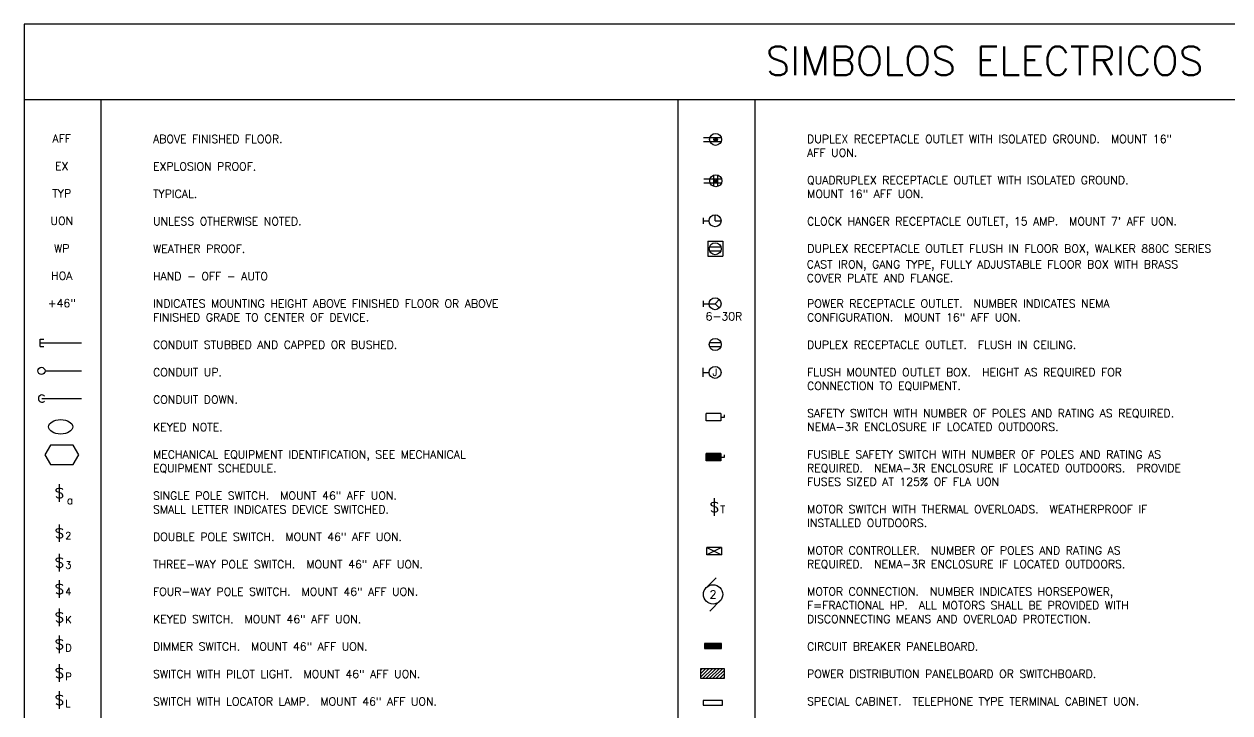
# Model space of a CAD drawing. Extents: x 2 to 27.5, y 4.9 to 23.
# Drawn here: x 2 to 17.67, y 14.05 to 23 of the extents above; entities that cross this region are included whole.
import ezdxf
from ezdxf.enums import TextEntityAlignment as Align

# ---------------------------------------------------------------- set-up
doc = ezdxf.new("R2010")
doc.units = 0
doc.header["$MEASUREMENT"] = 0
doc.layers.get('0').update_dxf_attribs({"linetype": 'CONTINUOUS'})
for name, color, linetype in [('3', 10, 'CONTINUOUS'), ('LEGBOX', 14, 'CONTINUOUS'), ('LEGSYMBOL', 2, 'CONTINUOUS'), ('LEGTEXT', 7, 'CONTINUOUS')]:
    doc.layers.add(name, color=color, linetype=linetype)
doc.styles.add('ANNOTATE', font='SIMPLEX')
doc.styles.add('NOTES', font='SIMPLEX', dxfattribs={"height": 0.104})
doc.styles.add('TITLE', font='SIMPLEX')

# ---------------------------------------------------------------- blocks, each defined once
blk = doc.blocks.new('AN016')
at = {"linetype": 'BYBLOCK'}
for p, q in [((0, 0.046875), (0.046875, 0.046875)), ((0, -0.046875), (0, 0.046875)), ((0, -0.046875), (0.046875, -0.046875))]:
    blk.add_line(p, q, dxfattribs=at)
blk = doc.blocks.new('AN017')
at = {"linetype": 'BYBLOCK'}
blk.add_circle((-0.047, 0), 0.0469, dxfattribs=at)
blk = doc.blocks.new('AN018')
at = {"linetype": 'BYBLOCK'}
blk.add_arc((0, 0), 0.0469, 44.0164, 315.9836, dxfattribs=at)
blk = doc.blocks.new('CIRC1', base_point=(729, 552))
at = {"linetype": 'BYBLOCK'}
blk.add_circle((729, 552), 6, dxfattribs=at)
blk = doc.blocks.new('AN001')
at = {"linetype": 'BYBLOCK', "xscale": 0.02604166665, "yscale": 0.01562499999, "zscale": 0.02083333332}
blk.add_blockref('CIRC1', (0, 0), dxfattribs=at)
blk = doc.blocks.new('AN003')
at = {"linetype": 'BYBLOCK'}
for p, q in [((-0.139, 0.128), (-0.212, 0.003)), ((-0.212, 0.003), (-0.139, -0.122)), ((0.153, 0.128), (-0.139, 0.128)), ((0.226, 0.003), (0.153, 0.128)), ((0.153, -0.122), (0.226, 0.003)), ((-0.139, -0.122), (0.153, -0.122))]:
    blk.add_line(p, q, dxfattribs=at)
blk = doc.blocks.new('EW001')
at = {"linetype": 'BYBLOCK'}
for p, q in [((-0.041, 0.159), (-0.028, 0.171)), ((-0.041, 0.147), (-0.041, 0.159)), ((-0.028, 0.171), (-0.011, 0.177)), ((-0.011, 0.177), (0.013, 0.177)), ((0, 0), (0, 0.228)), ((0.013, 0.177), (0.031, 0.171)), ((0.031, 0.171), (0.043, 0.159)), ((-0.035, 0.136), (-0.041, 0.147)), ((-0.041, 0.07), (-0.029, 0.058)), ((-0.029, 0.129), (-0.035, 0.136)), ((-0.017, 0.124), (-0.029, 0.129)), ((-0.029, 0.058), (-0.011, 0.052)), ((0.019, 0.112), (-0.017, 0.124)), ((-0.011, 0.052), (0.013, 0.052)), ((0.013, 0.052), (0.031, 0.058)), ((0.031, 0.106), (0.019, 0.112)), ((0.037, 0.1), (0.031, 0.106)), ((0.031, 0.058), (0.043, 0.07)), ((0.043, 0.088), (0.037, 0.1)), ((0.043, 0.07), (0.043, 0.088))]:
    blk.add_line(p, q, dxfattribs=at)
blk = doc.blocks.new('EW002')
at = {"linetype": 'BYBLOCK'}
for p, q in [((-0.041, 0.159), (-0.028, 0.171)), ((-0.041, 0.147), (-0.041, 0.159)), ((-0.028, 0.171), (-0.011, 0.177)), ((-0.011, 0.177), (0.013, 0.177)), ((0, 0), (0, 0.228)), ((0.013, 0.177), (0.031, 0.171)), ((0.031, 0.171), (0.043, 0.159)), ((-0.035, 0.136), (-0.041, 0.147)), ((-0.041, 0.07), (-0.029, 0.058)), ((-0.029, 0.129), (-0.035, 0.136)), ((-0.017, 0.124), (-0.029, 0.129)), ((-0.029, 0.058), (-0.011, 0.052)), ((0.019, 0.112), (-0.017, 0.124)), ((-0.011, 0.052), (0.013, 0.052)), ((0.013, 0.052), (0.031, 0.058)), ((0.031, 0.106), (0.019, 0.112)), ((0.037, 0.1), (0.031, 0.106)), ((0.031, 0.058), (0.043, 0.07)), ((0.043, 0.088), (0.037, 0.1)), ((0.043, 0.07), (0.043, 0.088))]:
    blk.add_line(p, q, dxfattribs=at)
at = {"linetype": 'BYBLOCK', "style": 'ANNOTATE'}
blk.add_text('2', height=0.0938, dxfattribs=at).set_placement((0.075, 0.035))
blk = doc.blocks.new('EW003')
at = {"linetype": 'BYBLOCK'}
blk.add_blockref('EW001', (0, 0), dxfattribs=at)
at = {"linetype": 'BYBLOCK', "style": 'ANNOTATE'}
blk.add_text('3', height=0.0938, dxfattribs=at).set_placement((0.075, 0.035))
blk = doc.blocks.new('EW004')
at = {"linetype": 'BYBLOCK'}
for p, q in [((-0.041, 0.159), (-0.028, 0.171)), ((-0.041, 0.147), (-0.041, 0.159)), ((-0.028, 0.171), (-0.011, 0.177)), ((-0.011, 0.177), (0.013, 0.177)), ((0, 0), (0, 0.228)), ((0.013, 0.177), (0.031, 0.171)), ((0.031, 0.171), (0.043, 0.159)), ((-0.035, 0.136), (-0.041, 0.147)), ((-0.041, 0.07), (-0.029, 0.058)), ((-0.029, 0.129), (-0.035, 0.136)), ((-0.017, 0.124), (-0.029, 0.129)), ((-0.029, 0.058), (-0.011, 0.052)), ((0.019, 0.112), (-0.017, 0.124)), ((-0.011, 0.052), (0.013, 0.052)), ((0.013, 0.052), (0.031, 0.058)), ((0.031, 0.106), (0.019, 0.112)), ((0.037, 0.1), (0.031, 0.106)), ((0.031, 0.058), (0.043, 0.07)), ((0.043, 0.088), (0.037, 0.1)), ((0.043, 0.07), (0.043, 0.088))]:
    blk.add_line(p, q, dxfattribs=at)
at = {"linetype": 'BYBLOCK', "style": 'ANNOTATE'}
blk.add_text('4', height=0.0938, dxfattribs=at).set_placement((0.075, 0.035))
blk = doc.blocks.new('EW005')
at = {"linetype": 'BYBLOCK'}
for p, q in [((-0.041, 0.159), (-0.028, 0.171)), ((-0.041, 0.147), (-0.041, 0.159)), ((-0.028, 0.171), (-0.011, 0.177)), ((-0.011, 0.177), (0.013, 0.177)), ((0, 0), (0, 0.228)), ((0.013, 0.177), (0.031, 0.171)), ((0.031, 0.171), (0.043, 0.159)), ((-0.035, 0.136), (-0.041, 0.147)), ((-0.041, 0.07), (-0.029, 0.058)), ((-0.029, 0.129), (-0.035, 0.136)), ((-0.017, 0.124), (-0.029, 0.129)), ((-0.029, 0.058), (-0.011, 0.052)), ((0.019, 0.112), (-0.017, 0.124)), ((-0.011, 0.052), (0.013, 0.052)), ((0.013, 0.052), (0.031, 0.058)), ((0.031, 0.106), (0.019, 0.112)), ((0.037, 0.1), (0.031, 0.106)), ((0.031, 0.058), (0.043, 0.07)), ((0.043, 0.088), (0.037, 0.1)), ((0.043, 0.07), (0.043, 0.088))]:
    blk.add_line(p, q, dxfattribs=at)
at = {"linetype": 'BYBLOCK', "style": 'ANNOTATE'}
blk.add_text('K', height=0.0938, dxfattribs=at).set_placement((0.075, 0.035))
blk = doc.blocks.new('EW006')
at = {"linetype": 'BYBLOCK'}
for p, q in [((-0.041, 0.159), (-0.028, 0.171)), ((-0.041, 0.147), (-0.041, 0.159)), ((-0.028, 0.171), (-0.011, 0.177)), ((-0.011, 0.177), (0.013, 0.177)), ((0, 0), (0, 0.228)), ((0.013, 0.177), (0.031, 0.171)), ((0.031, 0.171), (0.043, 0.159)), ((-0.035, 0.136), (-0.041, 0.147)), ((-0.041, 0.07), (-0.029, 0.058)), ((-0.029, 0.129), (-0.035, 0.136)), ((-0.017, 0.124), (-0.029, 0.129)), ((-0.029, 0.058), (-0.011, 0.052)), ((0.019, 0.112), (-0.017, 0.124)), ((-0.011, 0.052), (0.013, 0.052)), ((0.013, 0.052), (0.031, 0.058)), ((0.031, 0.106), (0.019, 0.112)), ((0.037, 0.1), (0.031, 0.106)), ((0.031, 0.058), (0.043, 0.07)), ((0.043, 0.088), (0.037, 0.1)), ((0.043, 0.07), (0.043, 0.088))]:
    blk.add_line(p, q, dxfattribs=at)
at = {"linetype": 'BYBLOCK', "style": 'ANNOTATE'}
blk.add_text('D', height=0.0938, dxfattribs=at).set_placement((0.075, 0.021))
blk = doc.blocks.new('EW007')
at = {"linetype": 'BYBLOCK'}
for p, q in [((-0.041, 0.159), (-0.028, 0.171)), ((-0.041, 0.147), (-0.041, 0.159)), ((-0.028, 0.171), (-0.011, 0.177)), ((-0.011, 0.177), (0.013, 0.177)), ((0, 0), (0, 0.228)), ((0.013, 0.177), (0.031, 0.171)), ((0.031, 0.171), (0.043, 0.159)), ((-0.035, 0.136), (-0.041, 0.147)), ((-0.041, 0.07), (-0.029, 0.058)), ((-0.029, 0.129), (-0.035, 0.136)), ((-0.017, 0.124), (-0.029, 0.129)), ((-0.029, 0.058), (-0.011, 0.052)), ((0.019, 0.112), (-0.017, 0.124)), ((-0.011, 0.052), (0.013, 0.052)), ((0.013, 0.052), (0.031, 0.058)), ((0.031, 0.106), (0.019, 0.112)), ((0.037, 0.1), (0.031, 0.106)), ((0.031, 0.058), (0.043, 0.07)), ((0.043, 0.088), (0.037, 0.1)), ((0.043, 0.07), (0.043, 0.088))]:
    blk.add_line(p, q, dxfattribs=at)
at = {"linetype": 'BYBLOCK', "style": 'ANNOTATE'}
blk.add_text('P', height=0.0938, dxfattribs=at).set_placement((0.075, 0.021))
blk = doc.blocks.new('EW008')
at = {"linetype": 'BYBLOCK'}
for p, q in [((-0.041, 0.159), (-0.028, 0.171)), ((-0.041, 0.147), (-0.041, 0.159)), ((-0.028, 0.171), (-0.011, 0.177)), ((-0.011, 0.177), (0.013, 0.177)), ((0, 0), (0, 0.228)), ((0.013, 0.177), (0.031, 0.171)), ((0.031, 0.171), (0.043, 0.159)), ((-0.035, 0.136), (-0.041, 0.147)), ((-0.041, 0.07), (-0.029, 0.058)), ((-0.029, 0.129), (-0.035, 0.136)), ((-0.017, 0.124), (-0.029, 0.129)), ((-0.029, 0.058), (-0.011, 0.052)), ((0.019, 0.112), (-0.017, 0.124)), ((-0.011, 0.052), (0.013, 0.052)), ((0.013, 0.052), (0.031, 0.058)), ((0.031, 0.106), (0.019, 0.112)), ((0.037, 0.1), (0.031, 0.106)), ((0.031, 0.058), (0.043, 0.07)), ((0.043, 0.088), (0.037, 0.1)), ((0.043, 0.07), (0.043, 0.088))]:
    blk.add_line(p, q, dxfattribs=at)
at = {"linetype": 'BYBLOCK', "style": 'ANNOTATE'}
blk.add_text('L', height=0.0938, dxfattribs=at).set_placement((0.075, 0.021))
blk = doc.blocks.new('ER015')
at = {"linetype": 'BYBLOCK'}
for p, q in [((0, 0.026), (0.23, 0.026)), ((0, -0.026), (0.23, -0.026))]:
    blk.add_line(p, q, dxfattribs=at)
for radius in [0.0781, 0.0234, 0.0107]:
    blk.add_circle((0.156, 0), radius, dxfattribs=at)
blk = doc.blocks.new('ER016')
at = {"linetype": 'BYBLOCK'}
for p, q in [((0, 0.027), (0.23, 0.027)), ((0.13, -0.073), (0.13, 0.074)), ((0.182, -0.073), (0.182, 0.074)), ((0, -0.025), (0.23, -0.025))]:
    blk.add_line(p, q, dxfattribs=at)
for radius in [0.0781, 0.0234, 0.0107]:
    blk.add_circle((0.156, 0.001), radius, dxfattribs=at)
blk = doc.blocks.new('ER004')
at = {"linetype": 'BYBLOCK'}
for p, q in [((0, 0.039), (0, -0.039)), ((0, 0), (0.078, 0)), ((0.156, 0), (0.156, 0.078)), ((0.156, 0), (0.234, 0)), ((0.156, 0), (0.156, 0))]:
    blk.add_line(p, q, dxfattribs=at)
blk.add_circle((0.156, 0), 0.0781, dxfattribs=at)
blk = doc.blocks.new('ER005')
at = {"linetype": 'BYBLOCK'}
for p, q in [((-0.098, 0.098), (0.098, 0.098)), ((-0.098, 0.098), (-0.098, -0.098)), ((-0.074, 0.026), (0.073, 0.026)), ((0.098, 0.098), (0.098, -0.098)), ((-0.098, -0.098), (0.098, -0.098)), ((-0.074, -0.026), (0.073, -0.026))]:
    blk.add_line(p, q, dxfattribs=at)
blk.add_circle((0, 0), 0.0781, dxfattribs=at)
blk = doc.blocks.new('ER009')
at = {"linetype": 'BYBLOCK'}
for p, q in [((0, 0.039), (0, -0.039)), ((0, 0), (0.156, 0)), ((0.156, 0), (0.211, 0.055)), ((0.156, 0), (0.156, 0)), ((0.156, 0), (0.211, -0.055))]:
    blk.add_line(p, q, dxfattribs=at)
blk.add_circle((0.156, 0), 0.0781, dxfattribs=at)
blk = doc.blocks.new('ER010')
at = {"linetype": 'BYBLOCK'}
for p, q in [((-0.074, 0.026), (0.073, 0.026)), ((-0.074, -0.026), (0.073, -0.026))]:
    blk.add_line(p, q, dxfattribs=at)
blk.add_circle((0, 0), 0.0781, dxfattribs=at)
blk = doc.blocks.new('EP006')
at = {"linetype": 'BYBLOCK'}
for p, q in [((0, -0.059), (0, 0.059)), ((0, 0), (0.078, 0))]:
    blk.add_line(p, q, dxfattribs=at)
blk.add_circle((0.156, 0), 0.0781, dxfattribs=at)
blk = doc.blocks.new('EP010')
at = {"linetype": 'BYBLOCK'}
blk.add_blockref('EP006', (0, 0), dxfattribs=at)
at = {"linetype": 'BYBLOCK', "style": 'ANNOTATE'}
blk.add_text('J', height=0.0938, dxfattribs=at).set_placement((0.156, 0), align=Align.MIDDLE)
blk = doc.blocks.new('EP018')
at = {"linetype": 'BYBLOCK'}
blk.add_blockref('EW001', (0, 0), dxfattribs=at)
at = {"linetype": 'BYBLOCK', "style": 'ANNOTATE'}
blk.add_text('T', height=0.0938, dxfattribs=at).set_placement((0.075, 0.035))
blk = doc.blocks.new('EP004')
at = {"linetype": 'BYBLOCK'}
for p, q in [((-0.098, 0.077), (0.041, 0.216)), ((0.098, -0.077), (-0.041, -0.216))]:
    blk.add_line(p, q, dxfattribs=at)
blk.add_circle((0, 0), 0.125, dxfattribs=at)
blk = doc.blocks.new('EP009')
at = {"linetype": 'BYBLOCK'}
for p, q in [((-0.109375, 0), (-0.109375, -0.0625)), ((0.109375, 0), (-0.109375, 0)), ((0.109375, -0.0625), (0.109375, 0)), ((-0.109375, -0.0085), (0.109375, -0.0085)), ((-0.109375, -0.0175), (0.109375, -0.0175)), ((-0.109375, -0.0265), (0.109375, -0.0265)), ((-0.109375, -0.0355), (0.109375, -0.0355)), ((-0.109375, -0.0445), (0.109375, -0.0445)), ((-0.109375, -0.0535), (0.109375, -0.0535)), ((-0.109375, -0.0625), (0.109375, -0.0625))]:
    blk.add_line(p, q, dxfattribs=at)
blk = doc.blocks.new('EP008')
at = {"linetype": 'BYBLOCK'}
for p, q in [((-0.156, -0.023), (-0.133, 0)), ((-0.156, -0.068), (-0.089, 0)), ((-0.156, -0.112), (-0.044, 0)), ((-0.156, 0), (-0.156, -0.125)), ((0.156, 0), (-0.156, 0)), ((-0.125, -0.125), (0, 0)), ((-0.081, -0.125), (0.044, 0)), ((-0.037, -0.125), (0.088, 0)), ((0.007, -0.125), (0.132, 0)), ((0.156, -0.125), (0.156, 0)), ((-0.156, -0.125), (0.156, -0.125)), ((0.051, -0.125), (0.156, -0.02)), ((0.096, -0.125), (0.156, -0.064)), ((0.14, -0.125), (0.156, -0.109))]:
    blk.add_line(p, q, dxfattribs=at)
blk = doc.blocks.new('EP001')
at = {"linetype": 'BYBLOCK'}
for p, q in [((0.094, 0.093), (-0.094, 0.093)), ((-0.094, 0), (-0.094, 0.093)), ((0.094, 0), (-0.094, 0)), ((0.094, 0.093), (0.094, 0)), ((0.094, 0.046), (0.141, 0.046)), ((0.141, 0.046), (0.141, 0.077))]:
    blk.add_line(p, q, dxfattribs=at)
blk = doc.blocks.new('EP002')
at = {"linetype": 'BYBLOCK'}
for p, q in [((0.094, 0.093), (-0.094, 0.093)), ((-0.094, 0), (-0.094, 0.093)), ((0.094, 0.088), (-0.094, 0.088)), ((0.094, 0.081), (-0.094, 0.081)), ((0.094, 0.074), (-0.094, 0.074)), ((0.094, 0.067), (-0.094, 0.067)), ((0.094, 0.061), (-0.094, 0.061)), ((0.094, 0.054), (-0.094, 0.054)), ((0.094, 0.047), (-0.094, 0.047)), ((0.094, 0.04), (-0.094, 0.04)), ((0.094, 0.034), (-0.094, 0.034)), ((0.094, 0.027), (-0.094, 0.027)), ((0.094, 0.02), (-0.094, 0.02)), ((0.094, 0.014), (-0.094, 0.014)), ((0.094, 0.007), (-0.094, 0.007)), ((0.094, 0), (-0.094, 0)), ((0.094, 0.093), (0.094, 0)), ((0.094, 0.046), (0.141, 0.046)), ((0.141, 0.046), (0.141, 0.077))]:
    blk.add_line(p, q, dxfattribs=at)
blk = doc.blocks.new('EP003')
at = {"linetype": 'BYBLOCK'}
for p, q in [((-0.094, 0.093), (0.094, 0)), ((0.094, 0.093), (-0.094, 0)), ((0.094, 0.093), (-0.094, 0.093)), ((-0.094, 0), (-0.094, 0.093)), ((0.094, 0), (-0.094, 0)), ((0.094, 0.093), (0.094, 0))]:
    blk.add_line(p, q, dxfattribs=at)

msp = doc.modelspace()

# ---------------------------------------------------------------- linework, layer by layer
at = {"layer": '3', "linetype": 'BYBLOCK'}
msp.add_lwpolyline([(2, 4.891), (27.5, 4.891), (27.5, 23), (2, 23)], close=True, dxfattribs=at)
at = {"layer": 'LEGBOX', "linetype": 'BYBLOCK'}
for p, q in [((2, 22.02), (27.5, 22.02)), ((3, 4.891), (3, 22.02)), ((10.5, 4.891), (10.5, 22.02)), ((11.5, 4.891), (11.5, 22.02))]:
    msp.add_line(p, q, dxfattribs=at)
at = {"layer": 'LEGSYMBOL', "linetype": 'BYBLOCK'}
for p, q in [((2.209, 18.859), (2.747, 18.859)), ((2.272, 18.493), (2.747, 18.493)), ((2.232, 18.134), (2.747, 18.134))]:
    msp.add_line(p, q, dxfattribs=at)
msp.add_lwpolyline([(10.824, 14.15), (11.074, 14.15), (11.074, 14.212), (10.824, 14.212)], close=True, dxfattribs=at)

# ---------------------------------------------------------------- block references
for name, p in [('ER015', (10.83, 21.502)), ('ER016', (10.833, 20.963)), ('ER004', (10.823, 20.444)), ('ER005', (10.981, 20.081)), ('ER009', (10.823, 19.366)), ('AN016', (2.209, 18.859)), ('ER010', (10.981, 18.836)), ('AN017', (2.272, 18.493)), ('EP010', (10.823, 18.474)), ('AN018', (2.232, 18.134)), ('EP001', (10.959, 17.846)), ('AN001', (2.475, 17.767)), ('AN003', (2.483, 17.4)), ('EP002', (10.959, 17.326)), ('EW001', (2.458, 16.792)), ('EP018', (10.971, 16.61)), ('EW002', (2.458, 16.27)), ('EP003', (10.968, 16.104)), ('EW003', (2.458, 15.888)), ('EW004', (2.458, 15.545)), ('EP004', (10.953, 15.589)), ('EW005', (2.458, 15.178)), ('EW006', (2.458, 14.827)), ('EP009', (10.953, 14.949)), ('EW007', (2.458, 14.453)), ('EP008', (10.944, 14.623)), ('EW008', (2.458, 14.103))]:
    msp.add_blockref(name, p, dxfattribs=at)

# ---------------------------------------------------------------- texts
at = {"layer": 'LEGSYMBOL', "linetype": 'BYBLOCK', "style": 'NOTES'}
for s, p in [('AFF', (2.489, 21.461)), ('EX', (2.489, 21.104)), ('TYP', (2.489, 20.748)), ('UON', (2.489, 20.391)), ('WP', (2.489, 20.034)), ('HOA', (2.489, 19.678)), ('+46"', (2.489, 19.321))]:
    msp.add_text(s, height=0.104, dxfattribs=at).set_placement(p, align=Align.CENTER)
at = {"layer": 'LEGSYMBOL', "linetype": 'BYBLOCK'}
for s, height, style, p in [('6-30R', 0.1042, 'TITLE', (10.856, 19.15)), ('a', 0.104, 'NOTES', (2.553, 16.761))]:
    msp.add_text(s, height=height, dxfattribs=dict(at, style=style)).set_placement(p)
at = {"layer": 'LEGSYMBOL', "linetype": 'BYBLOCK', "style": 'NOTES'}
msp.add_text('2', height=0.104, dxfattribs=at).set_placement((10.953, 15.589), align=Align.MIDDLE)
at = {"layer": 'LEGTEXT', "linetype": 'BYBLOCK', "style": 'TITLE'}
msp.add_text('SIMBOLOS ELECTRICOS', height=0.375, dxfattribs=at).set_placement((14.481, 22.335), align=Align.CENTER)
at = {"layer": 'LEGTEXT', "linetype": 'BYBLOCK'}
for s, height, style, p in [('ABOVE FINISHED FLOOR.', 0.104, 'NOTES', (3.675, 21.455)), ('DUPLEX RECEPTACLE OUTLET WITH ISOLATED GROUND.  MOUNT 16"', 0.104, 'NOTES', (12.175, 21.455)), ('AFF UON.', 0.104, 'NOTES', (12.175, 21.277)), ('EXPLOSION PROOF.', 0.104, 'NOTES', (3.675, 21.099)), ('QUADRUPLEX RECEPTACLE OUTLET WITH ISOLATED GROUND. ', 0.104, 'NOTES', (12.175, 20.92)), ('TYPICAL.', 0.104, 'NOTES', (3.675, 20.742)), ('MOUNT 16" AFF UON.', 0.104, 'NOTES', (12.175, 20.742)), ('UNLESS OTHERWISE NOTED.', 0.104, 'NOTES', (3.675, 20.385)), ("CLOCK HANGER RECEPTACLE OUTLET, 15 AMP.  MOUNT 7' AFF UON.", 0.104, 'NOTES', (12.175, 20.385)), ('WEATHER PROOF.', 0.104, 'NOTES', (3.675, 20.029)), ('DUPLEX RECEPTACLE OUTLET FLUSH IN FLOOR BOX, WALKER 880C SERIES', 0.104, 'NOTES', (12.177, 20.031)), ('CAST IRON, GANG TYPE, FULLY ADJUSTABLE FLOOR BOX WITH BRASS', 0.10417, 'TITLE', (12.171, 19.826)), ('HAND - OFF - AUTO', 0.104, 'NOTES', (3.675, 19.672)), ('COVER PLATE AND FLANGE.', 0.10417, 'TITLE', (12.171, 19.648)), ('INDICATES MOUNTING HEIGHT ABOVE FINISHED FLOOR OR ABOVE', 0.104, 'NOTES', (3.675, 19.316)), ('POWER RECEPTACLE OUTLET.  NUMBER INDICATES NEMA', 0.104, 'NOTES', (12.175, 19.316)), ('FINISHED GRADE TO CENTER OF DEVICE.', 0.104, 'NOTES', (3.675, 19.137)), ('CONFIGURATION.  MOUNT 16" AFF UON.', 0.104, 'NOTES', (12.175, 19.137)), ('CONDUIT STUBBED AND CAPPED OR BUSHED.', 0.104, 'NOTES', (3.675, 18.781)), ('DUPLEX RECEPTACLE OUTLET.  FLUSH IN CEILING.', 0.104, 'NOTES', (12.175, 18.781)), ('CONDUIT UP.', 0.104, 'NOTES', (3.675, 18.424)), ('FLUSH MOUNTED OUTLET BOX.  HEIGHT AS REQUIRED FOR', 0.104, 'NOTES', (12.175, 18.424)), ('CONNECTION TO EQUIPMENT.', 0.104, 'NOTES', (12.175, 18.246)), ('CONDUIT DOWN.', 0.104, 'NOTES', (3.675, 18.068)), ('SAFETY SWITCH WITH NUMBER OF POLES AND RATING AS REQUIRED. ', 0.104, 'NOTES', (12.175, 17.891)), ('KEYED NOTE.', 0.104, 'NOTES', (3.675, 17.711)), ('NEMA-3R ENCLOSURE IF LOCATED OUTDOORS.', 0.104, 'NOTES', (12.175, 17.713)), ('MECHANICAL EQUIPMENT IDENTIFICATION, SEE MECHANICAL', 0.104, 'NOTES', (3.675, 17.355)), ('FUSIBLE SAFETY SWITCH WITH NUMBER OF POLES AND RATING AS', 0.104, 'NOTES', (12.175, 17.356)), ('EQUIPMENT SCHEDULE.', 0.104, 'NOTES', (3.675, 17.176)), ('REQUIRED.  NEMA-3R ENCLOSURE IF LOCATED OUTDOORS.  PROVIDE', 0.104, 'NOTES', (12.175, 17.178)), ('FUSES SIZED AT 125% OF FLA UON', 0.104, 'NOTES', (12.175, 17)), ('SINGLE POLE SWITCH.  MOUNT 46" AFF UON.', 0.104, 'NOTES', (3.675, 16.82)), ('SMALL LETTER INDICATES DEVICE SWITCHED.', 0.104, 'NOTES', (3.675, 16.641)), ('MOTOR SWITCH WITH THERMAL OVERLOADS.  WEATHERPROOF IF', 0.104, 'NOTES', (12.175, 16.643)), ('INSTALLED OUTDOORS.', 0.104, 'NOTES', (12.175, 16.465)), ('DOUBLE POLE SWITCH.  MOUNT 46" AFF UON.', 0.104, 'NOTES', (3.675, 16.285)), ('MOTOR CONTROLLER.  NUMBER OF POLES AND RATING AS', 0.104, 'NOTES', (12.175, 16.108)), ('THREE-WAY POLE SWITCH.  MOUNT 46" AFF UON.', 0.104, 'NOTES', (3.675, 15.928)), ('REQUIRED.  NEMA-3R ENCLOSURE IF LOCATED OUTDOORS.', 0.104, 'NOTES', (12.175, 15.93)), ('FOUR-WAY POLE SWITCH.  MOUNT 46" AFF UON.', 0.104, 'NOTES', (3.675, 15.572)), ('MOTOR CONNECTION.  NUMBER INDICATES HORSEPOWER,', 0.104, 'NOTES', (12.175, 15.573)), ('F=FRACTIONAL HP.  ALL MOTORS SHALL BE PROVIDED WITH', 0.104, 'NOTES', (12.175, 15.395)), ('KEYED SWITCH.  MOUNT 46" AFF UON.', 0.104, 'NOTES', (3.675, 15.215)), ('DISCONNECTING MEANS AND OVERLOAD PROTECTION.', 0.104, 'NOTES', (12.175, 15.217)), ('DIMMER SWITCH.  MOUNT 46" AFF UON.', 0.104, 'NOTES', (3.675, 14.859)), ('CIRCUIT BREAKER PANELBOARD.', 0.104, 'NOTES', (12.175, 14.86)), ('SWITCH WITH PILOT LIGHT.  MOUNT 46" AFF UON.', 0.104, 'NOTES', (3.675, 14.502)), ('POWER DISTRIBUTION PANELBOARD OR SWITCHBOARD.', 0.104, 'NOTES', (12.175, 14.504)), ('SWITCH WITH LOCATOR LAMP.  MOUNT 46" AFF UON.', 0.104, 'NOTES', (3.675, 14.145)), ('SPECIAL CABINET.  TELEPHONE TYPE TERMINAL CABINET UON.', 0.104, 'NOTES', (12.175, 14.147))]:
    msp.add_text(s, height=height, dxfattribs=dict(at, style=style)).set_placement(p)

doc.saveas('drawing.dxf')
